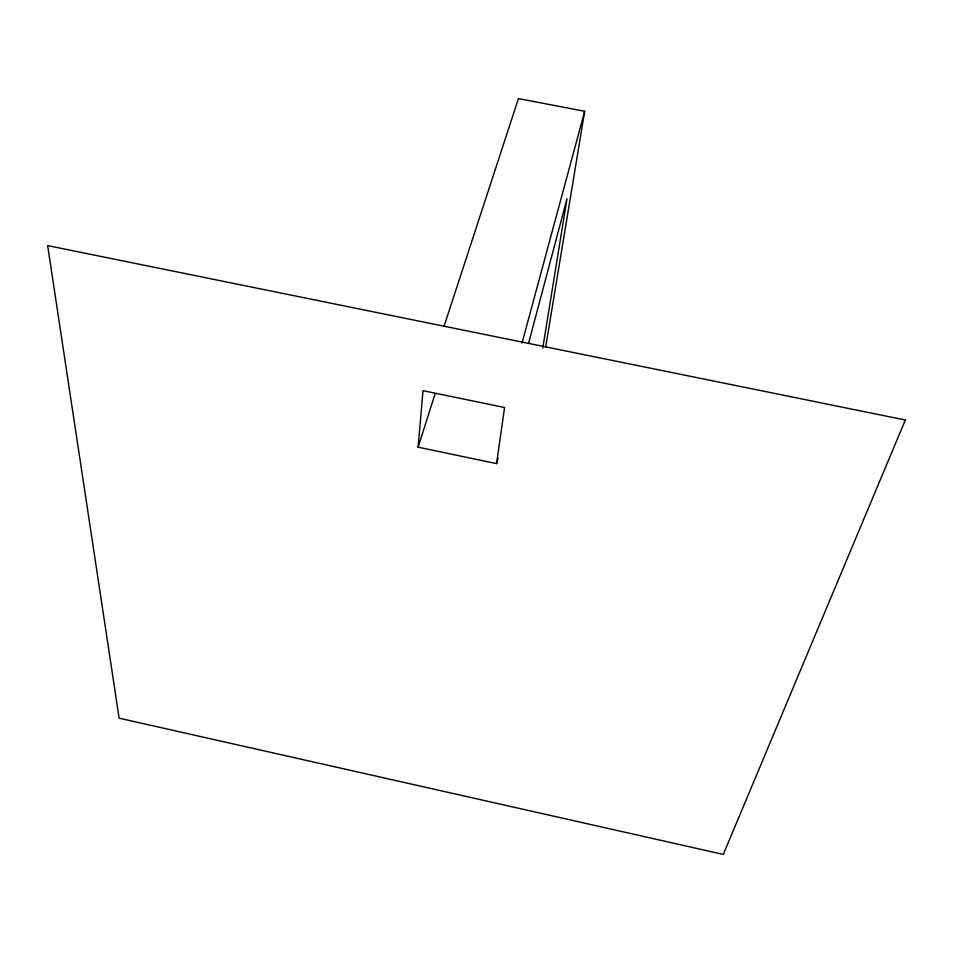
<?xml version="1.0" encoding="UTF-8"?>
<svg xmlns="http://www.w3.org/2000/svg" width="953" height="953" viewBox="0 0 953 953"><rect width="100%" height="100%" fill="white"/><g stroke="black" fill="none" stroke-linecap="round" stroke-linejoin="round"><path stroke-width="1.43" d="M418.117 447.183L423.001 390.67L504.59 407.527L496.573 463.611L418.117 447.183L435.199 393.494M542.769 348L566.999 198.712L528.558 343.33M444.217 325.759L518.444 98.576L584.677 111.287L545.676 347.059M496.573 463.611L498.097 457.881M522.006 343.128L584.677 111.287M905.35 420.011L723.291 854.424L119.125 718.181L47.65 245.6L905.35 420.011"/></g></svg>
